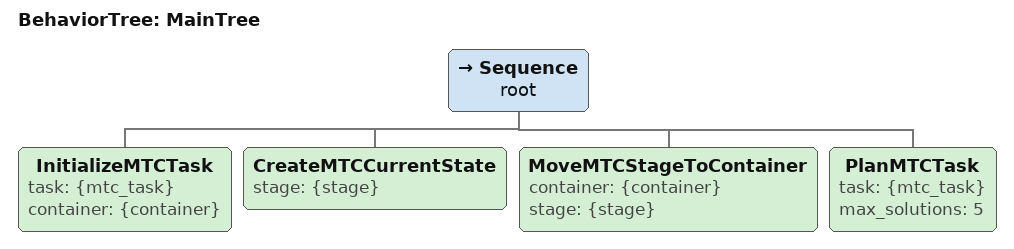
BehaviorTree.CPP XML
<root BTCPP_format="4" >

     <BehaviorTree ID="MainTree">
        <Sequence name="root">
            <InitializeMTCTask        task="{mtc_task}" container="{container}" />
            <CreateMTCCurrentState    stage="{stage}" />
            <MoveMTCStageToContainer  container="{container}" stage="{stage}" />
            <PlanMTCTask              task="{mtc_task}" max_solutions="5" />
        </Sequence>
     </BehaviorTree>

 </root>
